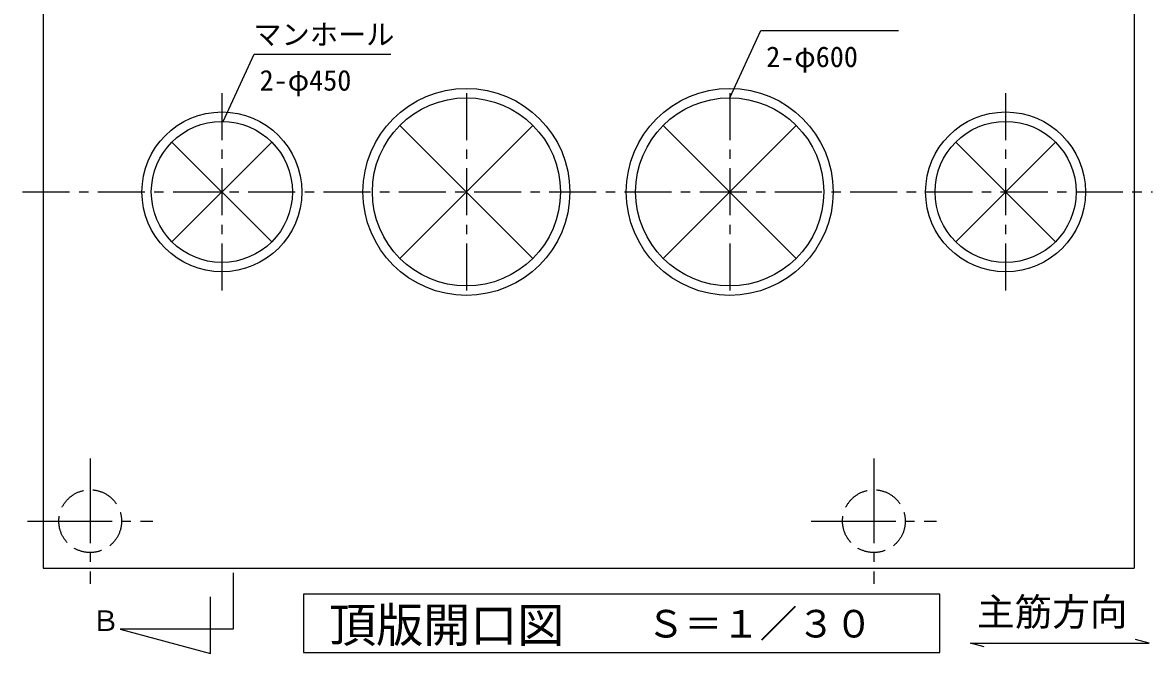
# Model space of a CAD drawing. Units: millimetres, scale not verified. Extents: x -8910 to 8910, y -6308 to 6308.
# Drawn here: x -6140 to -2535, y 2426 to 4438 of the extents above; entities that cross this region are included whole.
import ezdxf
from ezdxf.enums import TextEntityAlignment as Align

# ---------------------------------------------------------------- set-up
doc = ezdxf.new("R2010")
doc.units = ezdxf.units.MM
doc.header["$LTSCALE"] = 30
for name, pattern in [('CHAIN1', [8, 5, -1, 1, -1]), ('CHAIN2', [12, 9, -1, 1, -1]), ('DASHED3', [4, 3, -1])]:
    doc.linetypes.add(name, pattern=pattern)
for name, color, linetype, lineweight in [('0-0_機器', 2, 'Continuous', 25), ('0-2_空気管', 3, 'Continuous', 25), ('0-E_08', 2, 'Continuous', 25), ('1-2_1-3ﾚｲﾔ', 3, 'Continuous', 25)]:
    doc.layers.add(name, color=color, linetype=linetype, lineweight=lineweight)
doc.styles.add('ＭＳ ゴシック', font='')
doc.styles.get('ＭＳ ゴシック').set_extended_font_data('MS Gothic')

msp = doc.modelspace()

# ---------------------------------------------------------------- linework, layer by layer
at = {"layer": '0-0_機器'}
for p, q in [((-6073.84, 5097.99), (-6073.84, 2697.99)), ((-2593.82, 5097.99), (-2593.82, 2697.99)), ((-6073.84, 2697.99), (-2593.82, 2697.99))]:
    msp.add_line(p, q, dxfattribs=at)
at = {"layer": '0-0_機器', "linetype": 'CHAIN2'}
for p, q in [((-5923.84, 3047.99), (-5923.84, 2647.99)), ((-3423.85, 3047.99), (-3423.85, 2647.99)), ((-6123.84, 2847.98), (-5723.84, 2847.98)), ((-3623.85, 2847.98), (-3223.85, 2847.98))]:
    msp.add_line(p, q, dxfattribs=at)
at = {"layer": '0-0_機器', "color": 3}
msp.add_lwpolyline([(-3213.67, 2428.91), (-3213.67, 2615.22), (-5242.99, 2615.22), (-5242.99, 2428.91)], close=True, dxfattribs=at)
at = {"layer": '0-2_空気管', "color": 4}
for p, q in [((-3883.85, 4197.99), (-3784.45, 4412.66)), ((-3784.45, 4412.66), (-3345.59, 4412.66)), ((-5499.86, 4122.95), (-5400.46, 4337.62)), ((-5400.46, 4337.62), (-4965.29, 4337.62))]:
    msp.add_line(p, q, dxfattribs=at)
at = {"layer": '0-2_空気管', "linetype": 'CHAIN1'}
for p, q in [((-5503.84, 4213.36), (-5503.84, 3580.28)), ((-4723.84, 4213.36), (-4723.84, 3580.28)), ((-3883.85, 4213.36), (-3883.85, 3580.28)), ((-3003.82, 4213.36), (-3003.82, 3580.28)), ((-6139.5, 3897.99), (-2535.42, 3897.99))]:
    msp.add_line(p, q, dxfattribs=at)
at = {"layer": '0-2_空気管'}
for p, q in [((-4935.98, 3685.86), (-4511.71, 4110.12)), ((-4935.98, 4110.12), (-4511.71, 3685.86)), ((-4095.98, 3685.86), (-3671.71, 4110.12)), ((-4095.98, 4110.12), (-3671.71, 3685.86)), ((-5662.95, 4057.09), (-5344.74, 3738.89)), ((-5662.94, 3738.89), (-5344.75, 4057.09)), ((-3162.92, 4057.09), (-2844.72, 3738.89)), ((-3162.92, 3738.89), (-2844.72, 4057.09)), ((-5467.91, 2683.52), (-5467.91, 2503.52)), ((-5539.91, 2426.35), (-5539.91, 2606.35))]:
    msp.add_line(p, q, dxfattribs=at)
msp.add_lwpolyline([(-5467.91, 2503.52), (-5827.91, 2503.52), (-5539.91, 2426.35)], dxfattribs=at)
for centre, radius in [((-4723.84, 3897.99), 330), ((-3883.85, 3897.99), 330), ((-4723.84, 3897.99), 300), ((-3883.85, 3897.99), 300), ((-5503.84, 3897.99), 255), ((-3003.82, 3897.99), 255), ((-5503.84, 3897.99), 225), ((-3003.82, 3897.99), 225)]:
    msp.add_circle(centre, radius, dxfattribs=at)
at = {"layer": '0-E_08', "linetype": 'DASHED3'}
for centre in [(-5923.84, 2847.98), (-3423.85, 2847.98)]:
    msp.add_circle(centre, 100, dxfattribs=at)
at = {"layer": '1-2_1-3ﾚｲﾔ'}
msp.add_lwpolyline([(-3072.06, 2447.78), (-3115.53, 2459.43), (-2545.53, 2459.43), (-2589, 2471.08)], dxfattribs=at)

# ---------------------------------------------------------------- texts
at = {"layer": '0-0_機器', "color": 4, "style": 'ＭＳ ゴシック'}
for s, height, p in [('頂版開口図', 110, (-5161.75, 2428.94)), ('Ｓ＝１／３０', 87.98, (-4148.19, 2450.62))]:
    msp.add_text(s, height=height, dxfattribs=at).set_placement(p, align=Align.BOTTOM_LEFT)
at = {"layer": '0-2_空気管', "color": 4, "style": 'ＭＳ ゴシック'}
for s, p in [('マンホール', (-5403.47, 4347.34)), ('2-φ600', (-3767.44, 4276.18)), ('2-φ450', (-5383.45, 4201.15)), ('Ｂ', (-5919.86, 2477.76))]:
    msp.add_text(s, height=65.98, dxfattribs=at).set_placement(p, align=Align.BOTTOM_LEFT)
at = {"layer": '1-2_1-3ﾚｲﾔ', "color": 4, "style": 'ＭＳ ゴシック'}
msp.add_text('主筋方向', height=87.98, dxfattribs=at).set_placement((-3095.07, 2488.24), align=Align.BOTTOM_LEFT)

doc.saveas('drawing.dxf')
